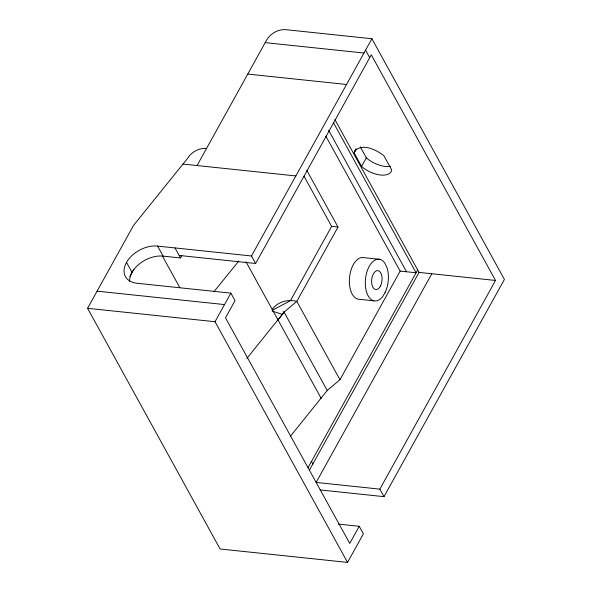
<?xml version="1.0" encoding="UTF-8"?>
<svg xmlns="http://www.w3.org/2000/svg" width="592" height="592" viewBox="0 0 592 592"><rect width="100%" height="100%" fill="white"/><g stroke="black" fill="none" stroke-linecap="round" stroke-linejoin="round"><path stroke-width="0.89" d="M354.512 151.197C362.526 142.746 376.283 149.85 383.897 155.681L391.712 169.882L391.393 171.266A20.994 10.841 29 0 1 363.37 167.943L361.586 166.411L354.179 152.965L355.814 148.858M338.313 524.09L359.255 526.295L363.399 533.814L347.548 562.4L220.098 548.984L87.586 308.306L133.533 225.411L187.494 158.486C191.349 152.011 199.03 147.859 206.578 148.392M129.826 276.42L133.807 269.249M197.069 165.545L266.785 39.768C270.648 33.293 278.329 29.141 285.869 29.674L371.902 38.732L504.414 279.409L383.993 496.651L320.139 489.932M129.574 281.252A24.812 16.413 -28.8 0 1 163.118 256.129L180.53 257.957L181.87 255.537M347.548 562.4L215.037 321.722L230.88 293.144L136.774 283.235A24.812 16.413 -28.8 0 1 126.533 262.382A24.812 16.413 -28.8 0 1 157.598 246.094L251.482 255.981L255.626 263.499L371.288 54.827L495.519 280.46L379.849 489.133L383.993 496.651M251.482 255.981L371.902 38.732M354.179 152.965L356.34 149.066M361.586 166.411L366.344 157.835L360.239 146.764M304.007 176.201L331.631 226.373L290.435 300.692L272.142 310.363M306.811 170.4L338.002 227.047L296.807 301.365L284.093 312.132L246.871 358.426M290.583 436.06L327.228 390.476L339.941 379.709L400.155 271.084L325.844 136.13M308.047 467.665L417.671 269.908M309.431 470.166L419.047 272.409L334.909 119.591M431.797 273.756L316.128 482.428L379.849 489.133M359.255 526.295L349.746 543.441L225.515 317.815L235.024 300.662L230.88 293.144M278.04 320.013L284.093 312.132L283.065 311.792M272.283 309.305C277.729 301.683 287.964 299.071 296.807 301.365L339.941 379.709M213.986 291.649L238.798 261.057M265.201 42.631L363.984 53.028M247.774 74.074L346.549 84.471M182.995 164.065L295.845 175.942M331.631 226.373L338.002 227.047M379.835 259.34L363.902 257.668A20.994 11.411 -84 0 0 349.746 275.754A20.994 11.411 -84 0 0 357.931 299.152L373.863 300.832M419.047 272.409L495.519 280.46M400.155 271.084L416.087 272.764L333.326 122.455M179.147 255.448L255.626 263.499M97.088 291.16L224.546 304.577M87.586 308.306L215.037 321.722M272.194 311.066L282.532 314.433M366.344 157.835L368.128 159.366A20.994 10.841 29 0 0 390.461 166.315M365.567 50.165L369.704 57.69M328.656 130.336L406.526 271.758M284.093 312.132L327.228 390.476M245.961 261.745L321.175 398.357M311.51 461.427L312.887 463.936M175.01 247.93L180.53 257.957M157.598 246.094L163.118 256.129M162.474 256.166L179.82 287.668M126.533 262.382L132.053 272.416M385.022 292.759L382.632 296.629A20.994 11.411 -84 0 1 367.38 294.268A20.994 11.411 -84 0 1 369.415 266.015A20.994 11.411 -84 0 1 385.015 263.447L386.857 267.295A20.994 11.411 -84 0 1 385.022 292.759M380.523 285.921A9.539 5.187 -84 0 0 378.251 270.67A9.539 5.187 -84 0 0 371.761 283.672A9.539 5.187 -84 0 0 380.523 285.921"/></g></svg>
